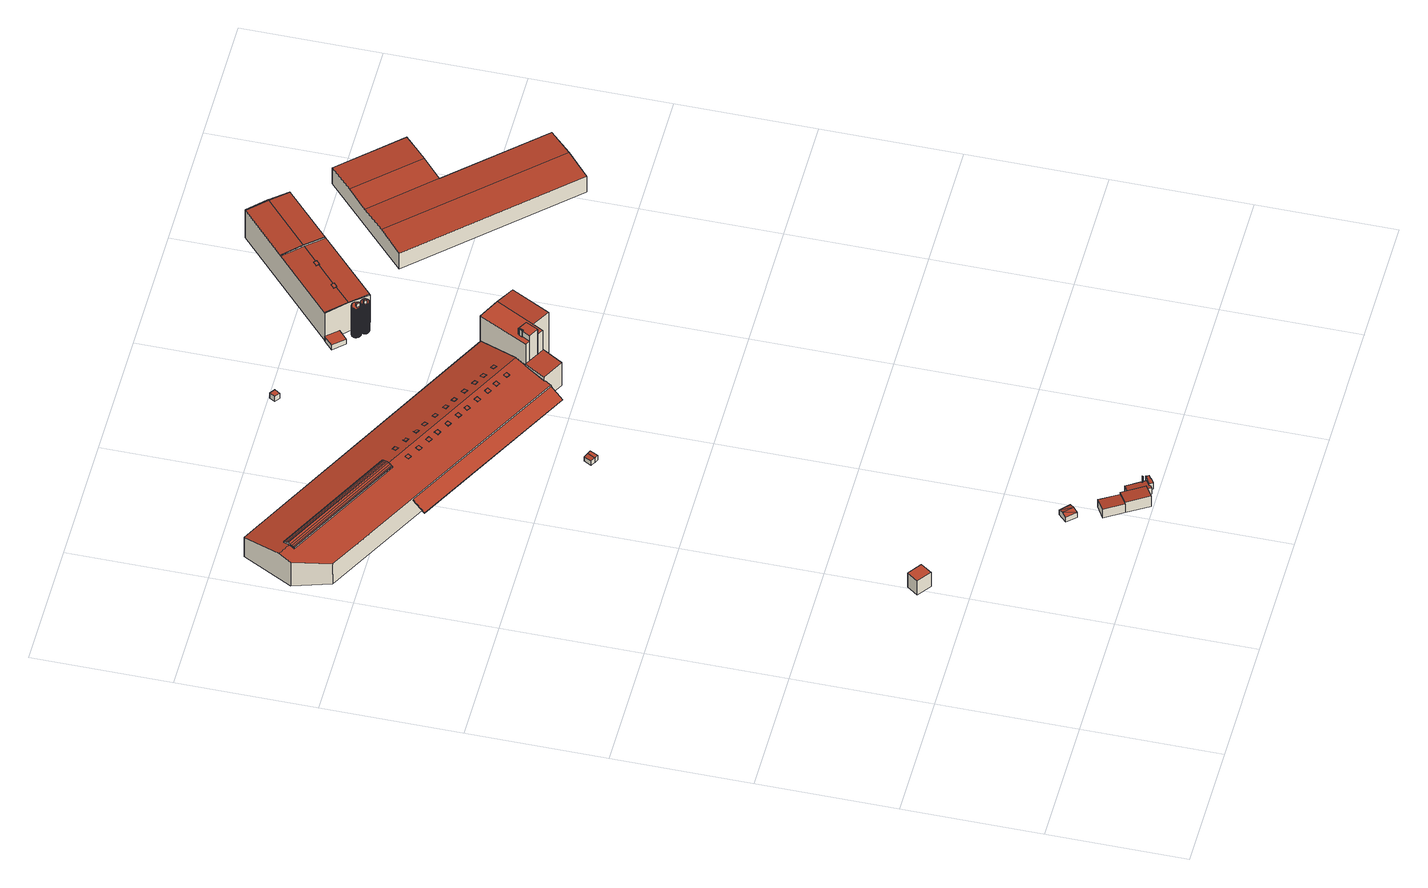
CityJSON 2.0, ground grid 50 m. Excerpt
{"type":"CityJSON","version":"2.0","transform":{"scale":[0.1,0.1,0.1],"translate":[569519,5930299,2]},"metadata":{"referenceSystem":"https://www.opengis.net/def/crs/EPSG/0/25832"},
"CityObjects":{
"building1":{"type":"Building","attributes":{"Grundfläche 2D":"29.465685","Grundhöhe NN":"2.325"},"geometry":[{"type":"Solid","lod":"3","boundaries":[[[[0,1,2,3]],[[4,5,3,2]],[[5,6,0,3]],[[6,7,1,0]],[[7,4,2,1]],[[7,6,5,4]]]],"semantics":{"surfaces":[{"type":"RoofSurface"},{"type":"WallSurface"},{"type":"GroundSurface"}],"values":[[0,1,1,1,1,2]]}}]},
"building2":{"type":"Building","attributes":{"Grundfläche 2D":"18.665224","Grundhöhe NN":"4.918"},"geometry":[{"type":"Solid","lod":"3","boundaries":[[[[8,9,10]],[[8,10,11]],[[12,11,13]],[[8,11,12]],[[10,9,14,15]],[[13,11,10,15,16]],[[12,13,16,17]],[[14,9,8,12,17]],[[16,15,14,17]]]],"semantics":{"surfaces":[{"type":"RoofSurface"},{"type":"WallSurface"},{"type":"GroundSurface"}],"values":[[0,0,0,0,1,1,1,1,2]]}}]},
"building3":{"type":"Building","attributes":{"Grundfläche 2D":"44.441853","Grundhöhe NN":"5.137"},"geometry":[{"type":"Solid","lod":"3","boundaries":[[[[18,19,20,21]],[[22,23,21,20]],[[23,24,18,21]],[[24,25,19,18]],[[25,22,20,19]],[[25,24,23,22]]]],"semantics":{"surfaces":[{"type":"RoofSurface"},{"type":"WallSurface"},{"type":"GroundSurface"}],"values":[[0,1,1,1,1,2]]}}]},
"building4":{"type":"Building","attributes":{"Grundfläche 2D":"51.537643","Grundhöhe NN":"5.131"},"geometry":[{"type":"Solid","lod":"3","boundaries":[[[[26,27,28,29]],[[27,26,22,30]],[[28,27,30,31]],[[29,28,31,23]],[[26,29,23,22]],[[30,22,23,31]]]],"semantics":{"surfaces":[{"type":"RoofSurface"},{"type":"WallSurface"},{"type":"GroundSurface"}],"values":[[0,1,1,1,1,2]]}}]},
"building5":{"type":"Building","attributes":{"Grundfläche 2D":"34.258086","Grundhöhe NN":"4.885"},"children":["building5-1"],"geometry":[{"type":"Solid","lod":"3","boundaries":[[[[32,33,34,35,36,37,38,39]],[[36,35,34,40,41]],[[37,36,41,42]],[[38,37,42,43]],[[39,38,43,44]],[[33,32,39,44,45]],[[34,33,45,40]],[[43,42,41,40,45,44]]]],"semantics":{"surfaces":[{"type":"RoofSurface"},{"type":"WallSurface"},{"type":"GroundSurface"}],"values":[[0,1,1,1,1,1,1,2]]}}]},
"building5-1":{"type":"BuildingInstallation","parents":["building5"],"geometry":[{"type":"MultiSurface","lod":"3","boundaries":[[[46,47,48,49,50,51,52]],[[48,47,53,54]],[[49,48,54,55]],[[50,49,55,56]],[[51,50,56,57]],[[52,51,57,58]],[[46,52,58,59]],[[47,46,59,53]]],"semantics":{"surfaces":[{"type":"RoofSurface"},{"type":"WallSurface"}],"values":[0,1,1,1,1,1,1,1]}}]},
"building6":{"type":"Building","attributes":{"Grundfläche 2D":"5.492739","Grundhöhe NN":"5.475"},"geometry":[{"type":"Solid","lod":"3","boundaries":[[[[60,61,62,63,64,65]],[[66,67,65,64]],[[67,68,60,65]],[[68,69,61,60]],[[69,70,62,61]],[[70,71,63,62]],[[71,66,64,63]],[[71,70,69,68,67,66]]]],"semantics":{"surfaces":[{"type":"RoofSurface"},{"type":"WallSurface"},{"type":"GroundSurface"}],"values":[[0,1,1,1,1,1,1,2]]}}]},
"building7":{"type":"Building","attributes":{"Grundfläche 2D":"3657.142179","Grundhöhe NN":"4.554"},"children":["building7-1","building7-2","building7-3","building7-4","building7-5","building7-6","building7-7","building7-8","building7-9","building7-10","building7-11","building7-12","building7-13","building7-14","building7-15","building7-16","building7-17","building7-18","building7-19","building7-20","building7-21","building7-22"],"geometry":[{"type":"Solid","lod":"3","boundaries":[[[[72,73,74,75]],[[73,76,77,74]],[[76,78,79,77]],[[78,80,81,79]],[[80,82,83,81]],[[82,84,85,86,87,83]],[[85,88,89,86]],[[88,90,91,89]],[[90,92,93,91]],[[93,92,94,95,96]],[[97,98,99,100,101,102,103,104,105,106,107]],[[108,109,110,111,112,113,104,103,114,115,116,117,97,107,118,119,120]],[[92,90,88,85,84,82,80,78,76,73,72,98,97,117,94]],[[115,114,96,95,94,117,116]],[[100,75,74,77,79,81,83,87,86,89,91,93,96,114,103,102,101]],[[100,99,98,72,75]],[[106,105,121,122]],[[118,107,106,122,123]],[[119,118,123,124]],[[125,109,108,120,119,124,126]],[[110,109,125,127]],[[111,110,127,128]],[[112,111,128,129]],[[113,112,129,130]],[[121,105,104,113,130]],[[121,130,129,128,127,125,126,124,123,122]]]],"semantics":{"surfaces":[{"type":"RoofSurface"},{"type":"WallSurface"},{"type":"GroundSurface"}],"values":[[0,0,0,0,0,0,0,0,0,0,0,0,1,1,1,1,1,1,1,1,1,1,1,1,1,2]]}}]},
"building7-1":{"type":"BuildingInstallation","parents":["building7"],"geometry":[{"type":"MultiSurface","lod":"3","boundaries":[[[131,132,133,134]],[[133,132,135,136]],[[134,133,136,137]],[[131,134,137,138]],[[132,131,138,135]]],"semantics":{"surfaces":[{"type":"RoofSurface"},{"type":"WallSurface"}],"values":[0,1,1,1,1]}}]},
"building7-2":{"type":"BuildingInstallation","parents":["building7"],"geometry":[{"type":"MultiSurface","lod":"3","boundaries":[[[139,140,141,142]],[[143,144,141,140]],[[143,140,139,145,146]],[[147,142,141,144,148]],[[147,145,139,142]]],"semantics":{"surfaces":[{"type":"RoofSurface"},{"type":"WallSurface"}],"values":[0,1,1,1,1]}}]},
"building7-3":{"type":"BuildingInstallation","parents":["building7"],"geometry":[{"type":"MultiSurface","lod":"3","boundaries":[[[149,150,151,152]],[[152,151,153,154]],[[149,152,154,155]],[[150,149,155,156]],[[151,150,156,153]]],"semantics":{"surfaces":[{"type":"RoofSurface"},{"type":"WallSurface"}],"values":[0,1,1,1,1]}}]},
"building7-4":{"type":"BuildingInstallation","parents":["building7"],"geometry":[{"type":"MultiSurface","lod":"3","boundaries":[[[157,158,159,160,161,162]],[[158,157,162,163,164]],[[164,165,159,158]],[[165,166,167,161,160,159]],[[167,163,162,161]]],"semantics":{"surfaces":[{"type":"RoofSurface"},{"type":"WallSurface"}],"values":[0,1,1,1,1]}}]},
"building7-5":{"type":"BuildingInstallation","parents":["building7"],"geometry":[{"type":"MultiSurface","lod":"3","boundaries":[[[168,169,170,171]],[[171,170,172,173]],[[168,171,173,174]],[[169,168,174,175]],[[170,169,175,172]]],"semantics":{"surfaces":[{"type":"RoofSurface"},{"type":"WallSurface"}],"values":[0,1,1,1,1]}}]},
"building7-6":{"type":"BuildingInstallation","parents":["building7"],"geometry":[{"type":"MultiSurface","lod":"3","boundaries":[[[176,177,178,179]],[[180,181,176,179]],[[182,177,176,181]],[[180,179,178,183]]],"semantics":{"surfaces":[{"type":"RoofSurface"},{"type":"WallSurface"}],"values":[0,1,1,1]}}]},
"building7-7":{"type":"BuildingInstallation","parents":["building7"],"geometry":[{"type":"MultiSurface","lod":"3","boundaries":[[[184,185,186,187]],[[187,186,188,189]],[[184,187,189,190]],[[185,184,190,191]],[[186,185,191,188]]],"semantics":{"surfaces":[{"type":"RoofSurface"},{"type":"WallSurface"}],"values":[0,1,1,1,1]}}]},
"building7-8":{"type":"BuildingInstallation","parents":["building7"],"geometry":[{"type":"MultiSurface","lod":"3","boundaries":[[[192,193,194,195,196]],[[197,198,199,194,193,192]],[[199,200,195,194]],[[200,201,202,196,195]],[[202,197,192,196]]],"semantics":{"surfaces":[{"type":"RoofSurface"},{"type":"WallSurface"}],"values":[0,1,1,1,1]}}]},
"building7-9":{"type":"BuildingInstallation","parents":["building7"],"geometry":[{"type":"MultiSurface","lod":"3","boundaries":[[[203,204,205,206]],[[206,205,207,208]],[[206,208,203]],[[205,204,207]]],"semantics":{"surfaces":[{"type":"RoofSurface"},{"type":"WallSurface"}],"values":[0,1,1,1]}}]},
"building7-10":{"type":"BuildingInstallation","parents":["building7"],"geometry":[{"type":"MultiSurface","lod":"3","boundaries":[[[209,210,211,212]],[[212,211,213,214]],[[209,212,214,215]],[[210,209,215,216]],[[211,210,216,213]]],"semantics":{"surfaces":[{"type":"RoofSurface"},{"type":"WallSurface"}],"values":[0,1,1,1,1]}}]},
"building7-11":{"type":"BuildingInstallation","parents":["building7"],"geometry":[{"type":"MultiSurface","lod":"3","boundaries":[[[217,218,219,220,221]],[[222,219,218,223,224]],[[222,225,220,219]],[[225,226,227,217,221,220]],[[227,223,218,217]]],"semantics":{"surfaces":[{"type":"RoofSurface"},{"type":"WallSurface"}],"values":[0,1,1,1,1]}}]},
"building7-12":{"type":"BuildingInstallation","parents":["building7"],"geometry":[{"type":"MultiSurface","lod":"3","boundaries":[[[228,229,230,231]],[[231,230,232,233]],[[228,231,233,234]],[[229,228,234,235]],[[230,229,235,232]]],"semantics":{"surfaces":[{"type":"RoofSurface"},{"type":"WallSurface"}],"values":[0,1,1,1,1]}}]},
"building7-13":{"type":"BuildingInstallation","parents":["building7"],"geometry":[{"type":"MultiSurface","lod":"3","boundaries":[[[236,237,238,239,240]],[[241,242,243,238,237,236]],[[243,244,239,238]],[[245,240,239,244,246]],[[245,241,236,240]]],"semantics":{"surfaces":[{"type":"RoofSurface"},{"type":"WallSurface"}],"values":[0,1,1,1,1]}}]},
"building7-14":{"type":"BuildingInstallation","parents":["building7"],"geometry":[{"type":"MultiSurface","lod":"3","boundaries":[[[247,248,249,250,251,252]],[[253,251,250,249,254,255]],[[252,251,253,256]],[[247,252,256,257]],[[248,247,257,258]],[[249,248,258,254]]],"semantics":{"surfaces":[{"type":"RoofSurface"},{"type":"WallSurface"}],"values":[0,1,1,1,1,1]}}]},
"building7-15":{"type":"BuildingInstallation","parents":["building7"],"geometry":[{"type":"MultiSurface","lod":"3","boundaries":[[[259,260,261,262]],[[262,261,263,264]],[[259,262,264,265]],[[260,259,265,266]],[[261,260,266,263]]],"semantics":{"surfaces":[{"type":"RoofSurface"},{"type":"WallSurface"}],"values":[0,1,1,1,1]}}]},
"building7-16":{"type":"BuildingInstallation","parents":["building7"],"geometry":[{"type":"MultiSurface","lod":"3","boundaries":[[[267,268,269,270]],[[270,269,271,272]],[[267,270,272,273]],[[268,267,273,274]],[[269,268,274,271]]],"semantics":{"surfaces":[{"type":"RoofSurface"},{"type":"WallSurface"}],"values":[0,1,1,1,1]}}]},
"building7-17":{"type":"BuildingInstallation","parents":["building7"],"geometry":[{"type":"MultiSurface","lod":"3","boundaries":[[[275,276,277,278]],[[278,277,279,280]],[[275,278,280,281]],[[276,275,281,282]],[[277,276,282,279]]],"semantics":{"surfaces":[{"type":"RoofSurface"},{"type":"WallSurface"}],"values":[0,1,1,1,1]}}]},
"building7-18":{"type":"BuildingInstallation","parents":["building7"],"geometry":[{"type":"MultiSurface","lod":"3","boundaries":[[[283,284,285,286,287,288]],[[283,288,287,289,290,291]],[[291,292,285,284,283]],[[292,293,286,285]],[[293,289,287,286]]],"semantics":{"surfaces":[{"type":"RoofSurface"},{"type":"WallSurface"}],"values":[0,1,1,1,1]}}]},
"building7-19":{"type":"BuildingInstallation","parents":["building7"],"geometry":[{"type":"MultiSurface","lod":"3","boundaries":[[[294,295,296,297]],[[297,296,298,299]],[[294,297,299,300]],[[295,294,300,301]],[[296,295,301,298]]],"semantics":{"surfaces":[{"type":"RoofSurface"},{"type":"WallSurface"}],"values":[0,1,1,1,1]}}]},
"building7-20":{"type":"BuildingInstallation","parents":["building7"],"geometry":[{"type":"MultiSurface","lod":"3","boundaries":[[[302,303,304,305]],[[305,304,306,307]],[[302,305,307,308]],[[303,302,308,309]],[[304,303,309,306]]],"semantics":{"surfaces":[{"type":"RoofSurface"},{"type":"WallSurface"}],"values":[0,1,1,1,1]}}]},
"building7-21":{"type":"BuildingInstallation","parents":["building7"],"geometry":[{"type":"MultiSurface","lod":"3","boundaries":[[[310,311,312,313]],[[313,312,314,315]],[[310,313,315,316]],[[311,310,316,317]],[[312,311,317,314]]],"semantics":{"surfaces":[{"type":"RoofSurface"},{"type":"WallSurface"}],"values":[0,1,1,1,1]}}]},
"building7-22":{"type":"BuildingInstallation","parents":["building7"],"geometry":[{"type":"MultiSurface","lod":"3","boundaries":[[[318,319,320,321]],[[321,320,322,323]],[[318,321,323,324]],[[319,318,324,325]],[[320,319,325,322]]],"semantics":{"surfaces":[{"type":"RoofSurface"},{"type":"WallSurface"}],"values":[0,1,1,1,1]}}]},
"building8":{"type":"Building","attributes":{"Grundfläche 2D":"379.971123","Grundhöhe NN":"10.833"},"geometry":[{"type":"Solid","lod":"3","boundaries":[[[[326,327,328,329]],[[330,331,329,328]],[[331,332,326,329]],[[332,333,327,326]],[[333,330,328,327]],[[333,332,331,330]]]],"semantics":{"surfaces":[{"type":"RoofSurface"},{"type":"WallSurface"},{"type":"GroundSurface"}],"values":[[0,1,1,1,1,2]]}}]},
"building9":{"type":"Building","attributes":{"Grundfläche 2D":"5.755932","Grundhöhe NN":"4.501"},"geometry":[{"type":"Solid","lod":"3","boundaries":[[[[334,335,336,337]],[[338,339,337,336]],[[339,340,334,337]],[[340,341,335,334]],[[341,338,336,335]],[[341,340,339,338]]]],"semantics":{"surfaces":[{"type":"RoofSurface"},{"type":"WallSurface"},{"type":"GroundSurface"}],"values":[[0,1,1,1,1,2]]}}]},
"building10":{"type":"Building","attributes":{"Grundfläche 2D":"4.967331","Grundhöhe NN":"4.459"},"geometry":[{"type":"Solid","lod":"3","boundaries":[[[[336,342,343,344,345,337]],[[346,347,343,342]],[[347,348,344,343]],[[348,349,345,344]],[[349,339,338,346,342,336,337,345]],[[339,349,348,347,346,338]]]],"semantics":{"surfaces":[{"type":"RoofSurface"},{"type":"WallSurface"},{"type":"GroundSurface"}],"values":[[0,1,1,1,1,2]]}}]},
"building11":{"type":"Building","attributes":{"Grundfläche 2D":"5.539717","Grundhöhe NN":"5.584"},"geometry":[{"type":"Solid","lod":"3","boundaries":[[[[350,351,352,353]],[[354,355,353,352]],[[355,356,350,353]],[[356,357,351,350]],[[357,354,352,351]],[[357,356,355,354]]]],"semantics":{"surfaces":[{"type":"RoofSurface"},{"type":"WallSurface"},{"type":"GroundSurface"}],"values":[[0,1,1,1,1,2]]}}]},
"building12":{"type":"Building","attributes":{"Grundfläche 2D":"374.850622","Grundhöhe NN":"5.380"},"children":["building12-1","building12-2"],"geometry":[{"type":"MultiSurface","lod":"3","boundaries":[[[358,359,360,361,362,363,364,365,366]],[[367,368,369,370,371,372,373,374,375,376,377,378,379,380,381,382,383,384]],[[374,385,386,375]],[[387,388,389,390,391,392,393,394,395,396]],[[363,362,367,384]],[[397,398,367,362,361,390]],[[384,383,364,363]],[[383,382,365,364]],[[391,360,359,379,378]],[[391,390,361,360]],[[376,375,386,399,400]],[[376,400,401,392,377]],[[402,403,389,368,367,378,377,392,391,404]],[[368,389,403,405,406,407,408,409,410,374,373,372,371,370,369]],[[385,374,410,411]],[[386,385,411,399]],[[388,412,403,402,404,397,390,389]],[[413,393,392,401]],[[394,393,413,414]],[[415,396,395,394,414,416]],[[388,387,396,415,412]],[[412,415,416,414,413,401,400,399,411,410,409,408,407,406,405,403]]],"semantics":{"surfaces":[{"type":"RoofSurface"},{"type":"WallSurface"},{"type":"GroundSurface"}],"values":[0,0,0,0,1,1,1,1,1,1,1,1,1,1,1,1,1,1,1,1,1,2]}}]},
"building12-1":{"type":"BuildingInstallation","parents":["building12"],"geometry":[{"type":"MultiSurface","lod":"3","boundaries":[[[417,418,419,420]],[[417,421,379,359,358,418]],[[358,366,419,418]],[[420,419,366,365,382,422]],[[422,421,417,420]]],"semantics":{"surfaces":[{"type":"RoofSurface"},{"type":"WallSurface"}],"values":[0,1,1,1,1]}}]},
"building12-2":{"type":"BuildingInstallation","parents":["building12"],"geometry":[{"type":"MultiSurface","lod":"3","boundaries":[[[423,424,425,426]],[[427,428,425,424]],[[427,429,430,428]],[[429,431,432,430]],[[431,433,434,432]],[[435,434,433,436]],[[436,437,438,435]],[[437,439,440,438]],[[439,441,442,440]],[[441,443,444,442]],[[443,445,446,444]],[[447,448,446,445]],[[448,447,449,450]],[[451,452,453,454,455,426,425,428,430,432,434,435,438,440,442,444,446,448,450,456,457]],[[423,426,455,458]],[[459,460,461,462,463,449,447,445,443,441,439,437,436,433,431,429,427,424,423,458,464]],[[453,452,451,457,456,450,449,463,462,461,460,459,464,458,455,454]]],"semantics":{"surfaces":[{"type":"RoofSurface"},{"type":"WallSurface"},{"type":"OuterCeilingSurface"}],"values":[0,0,0,0,0,0,0,0,0,0,0,0,1,1,1,1,2]}}]},
"building13":{"type":"Building","attributes":{"Grundfläche 2D":"7.906618","Grundhöhe NN":"5.643"},"children":["building13-1"],"geometry":[{"type":"Solid","lod":"3","boundaries":[[[[465,466,467,468,469,470,471,472,473,474,475,476,477,478,479,480,481,482,483,484,485,486,487,488,489,490,491,492,493,494,495,496,497,498,499,500,501,502,503,504,505,506,507,508,509,510,511,512,513,514,515,516,517,518,519,520,521,522,523,524,525,526,527,528,529,530,531,532,533,534,535,536,537,538,539,540,541,542,543,544,545,546,547,548,549,550,551,552,553,554,555,556,557,558,559,560,561]],[[562,563,477,476]],[[563,564,478,477]],[[564,565,479,478]],[[565,566,480,479]],[[567,562,476,475]],[[568,569,468,467]],[[569,570,469,468]],[[570,571,470,469]],[[571,572,471,470]],[[572,573,472,471]],[[573,574,473,472]],[[574,575,474,473]],[[575,567,475,474]],[[566,576,481,480]],[[576,577,482,481]],[[577,578,483,482]],[[578,579,484,483]],[[579,580,485,484]],[[580,581,486,485]],[[581,582,487,486]],[[582,583,488,487]],[[583,584,489,488]],[[584,585,490,489]],[[585,586,491,490]],[[586,587,492,491]],[[587,588,493,492]],[[588,589,494,493]],[[589,590,495,494]],[[590,591,496,495]],[[591,592,497,496]],[[592,593,498,497]],[[593,594,499,498]],[[594,595,500,499]],[[595,596,501,500]],[[596,597,502,501]],[[597,598,503,502]],[[598,599,504,503]],[[599,600,505,504]],[[600,601,506,505]],[[601,602,507,506]],[[602,603,508,507]],[[603,604,509,508]],[[604,605,510,509]],[[605,606,511,510]],[[606,607,512,511]],[[607,608,513,512]],[[608,609,514,513]],[[609,610,515,514]],[[610,611,516,515]],[[611,612,517,516]],[[612,613,518,517]],[[613,614,519,518]],[[614,615,520,519]],[[615,616,521,520]],[[616,617,522,521]],[[617,618,523,522]],[[618,619,524,523]],[[619,620,525,524]],[[620,621,526,525]],[[621,622,527,526]],[[622,623,528,527]],[[623,624,529,528]],[[624,625,530,529]],[[625,626,531,530]],[[626,627,532,531]],[[627,628,533,532]],[[628,629,534,533]],[[629,630,535,534]],[[630,631,536,535]],[[631,632,537,536]],[[632,633,538,537]],[[633,634,539,538]],[[634,635,540,539]],[[635,636,541,540]],[[636,637,542,541]],[[637,638,543,542]],[[638,639,544,543]],[[639,640,545,544]],[[640,641,546,545]],[[641,642,547,546]],[[642,643,548,547]],[[643,644,549,548]],[[644,645,550,549]],[[645,646,551,550]],[[646,647,552,551]],[[647,648,553,552]],[[648,649,554,553]],[[649,650,555,554]],[[650,651,556,555]],[[651,652,557,556]],[[652,653,558,557]],[[653,654,559,558]],[[654,655,560,559]],[[655,656,561,560]],[[656,657,465,561]],[[657,658,466,465]],[[658,568,467,466]],[[651,650,649,648,647,646,645,644,643,642,641,640,639,638,637,636,635,634,633,632,631,630,629,628,627,626,625,624,623,622,621,620,619,618,617,616,615,614,613,612,611,610,609,608,607,606,605,604,603,602,601,600,599,598,597,596,595,594,593,592,591,590,589,588,587,586,585,584,583,582,581,580,579,578,577,576,566,565,564,563,562,567,575,574,573,572,571,570,569,568,658,657,656,655,654,653,652]]]],"semantics":{"surfaces":[{"type":"RoofSurface"},{"type":"WallSurface"},{"type":"GroundSurface"}],"values":[[0,1,1,1,1,1,1,1,1,1,1,1,1,1,1,1,1,1,1,1,1,1,1,1,1,1,1,1,1,1,1,1,1,1,1,1,1,1,1,1,1,1,1,1,1,1,1,1,1,1,1,1,1,1,1,1,1,1,1,1,1,1,1,1,1,1,1,1,1,1,1,1,1,1,1,1,1,1,1,1,1,1,1,1,1,1,1,1,1,1,1,1,1,1,1,1,1,1,2]]}}]},
"building13-1":{"type":"BuildingInstallation","parents":["building13"],"geometry":[{"type":"MultiSurface","lod":"3","boundaries":[[[659,660,661,662,663]],[[664,665,660,659]],[[665,666,661,660]],[[667,663,662,661,666,668]],[[659,663,667,664]]],"semantics":{"surfaces":[{"type":"RoofSurface"},{"type":"WallSurface"}],"values":[0,1,1,1,1]}}]},
"building14":{"type":"Building","attributes":{"Grundfläche 2D":"6.560758","Grundhöhe NN":"5.643"},"children":["building14-1"],"geometry":[{"type":"Solid","lod":"3","boundaries":[[[[669,670,671,672,673,674,675,676,677,678,679,680,681,682,683,684,685,686,687,688,689,690,691,692,693,694,695,696,697,698,699,700,701,702,703,704,705,706,707,708,709,710,711,712,713,714,715,716,717,718,719,720,721,722,723,724,725,726,727,728,729,730,731,732,733,734,735,736,737,738,739,740,741,742,743,744,745,746,747,748,749,750,751,752,753,754,755]],[[756,757,670,669]],[[757,758,671,670]],[[758,759,672,671]],[[760,756,669,755]],[[761,762,749,748]],[[762,763,750,749]],[[763,764,751,750]],[[764,765,752,751]],[[765,766,753,752]],[[766,767,754,753]],[[767,760,755,754]],[[759,768,673,672]],[[768,769,674,673]],[[769,770,675,674]],[[770,771,676,675]],[[771,772,677,676]],[[772,773,678,677]],[[773,774,679,678]],[[774,775,680,679]],[[775,776,681,680]],[[776,777,682,681]],[[777,778,683,682]],[[778,779,684,683]],[[779,780,685,684]],[[780,781,686,685]],[[781,782,687,686]],[[782,783,688,687]],[[783,784,689,688]],[[784,785,690,689]],[[785,786,691,690]],[[786,787,692,691]],[[787,788,693,692]],[[788,789,694,693]],[[789,790,695,694]],[[790,791,696,695]],[[791,792,697,696]],[[792,793,698,697]],[[793,794,699,698]],[[794,795,700,699]],[[795,796,701,700]],[[796,797,702,701]],[[797,798,703,702]],[[798,799,704,703]],[[799,800,705,704]],[[800,801,706,705]],[[801,802,707,706]],[[802,803,708,707]],[[803,804,709,708]],[[804,805,710,709]],[[805,806,711,710]],[[806,807,712,711]],[[807,808,713,712]],[[808,809,714,713]],[[809,810,715,714]],[[810,811,716,715]],[[811,812,717,716]],[[812,813,718,717]],[[813,814,719,718]],[[814,815,720,719]],[[815,816,721,720]],[[816,817,722,721]],[[817,818,723,722]],[[818,819,724,723]],[[819,820,725,724]],[[820,821,726,725]],[[821,822,727,726]],[[822,823,728,727]],[[823,824,729,728]],[[824,825,730,729]],[[825,826,731,730]],[[826,827,732,731]],[[827,828,733,732]],[[828,829,734,733]],[[829,830,735,734]],[[830,831,736,735]],[[831,832,737,736]],[[832,833,738,737]],[[833,834,739,738]],[[834,835,740,739]],[[835,836,741,740]],[[836,837,742,741]],[[837,838,743,742]],[[838,839,744,743]],[[839,840,745,744]],[[840,841,746,745]],[[841,842,747,746]],[[842,761,748,747]],[[761,842,841,840,839,838,837,836,835,834,833,832,831,830,829,828,827,826,825,824,823,822,821,820,819,818,817,816,815,814,813,812,811,810,809,808,807,806,805,804,803,802,801,800,799,798,797,796,795,794,793,792,791,790,789,788,787,786,785,784,783,782,781,780,779,778,777,776,775,774,773,772,771,770,769,768,759,758,757,756,760,767,766,765,764,763,762]]]],"semantics":{"surfaces":[{"type":"RoofSurface"},{"type":"WallSurface"},{"type":"GroundSurface"}],"values":[[0,1,1,1,1,1,1,1,1,1,1,1,1,1,1,1,1,1,1,1,1,1,1,1,1,1,1,1,1,1,1,1,1,1,1,1,1,1,1,1,1,1,1,1,1,1,1,1,1,1,1,1,1,1,1,1,1,1,1,1,1,1,1,1,1,1,1,1,1,1,1,1,1,1,1,1,1,1,1,1,1,1,1,1,1,1,1,1,2]]}}]},
"building14-1":{"type":"BuildingInstallation","parents":["building14"],"geometry":[{"type":"MultiSurface","lod":"3","boundaries":[[[843,844,845,846,847]],[[848,849,845,844]],[[849,850,851,847,846,845]],[[851,852,843,847]],[[844,843,852,848]]],"semantics":{"surfaces":[{"type":"RoofSurface"},{"type":"WallSurface"}],"values":[0,1,1,1,1]}}]},
"building15":{"type":"Building","attributes":{"Grundfläche 2D":"973.711473","Grundhöhe NN":"5.643"},"children":["building15-1","building15-2","building15-3","building15-4","building15-5"],"geometry":[{"type":"Solid","lod":"3","boundaries":[[[[853,854,855,856,857,858,859,860,861,862,863,864,865,866]],[[867,868,869,870,871,860,859,858,857,856,855,854,853,866,865]],[[872,873,874,875,876]],[[873,877,878,874]],[[875,874,878,879]],[[876,875,879,880]],[[872,876,880,881]],[[882,883,868,867,865,864,863,873,872,881]],[[869,868,883,884]],[[885,886,887,888,862,861,860,871,870,869,884,889]],[[863,862,888,877,873]],[[881,880,879,878,877,888,887,886,885,889,884,883,882]]]],"semantics":{"surfaces":[{"type":"RoofSurface"},{"type":"WallSurface"},{"type":"GroundSurface"}],"values":[[0,0,0,1,1,1,1,1,1,1,1,2]]}}]},
"building15-1":{"type":"BuildingInstallation","parents":["building15"],"geometry":[{"type":"MultiSurface","lod":"3","boundaries":[[[890,891,892,893]],[[892,894,895,893]],[[896,897,891,890]],[[891,897,857,898,894,892]],[[895,894,898,899]],[[899,858,896,890,893,895]]],"semantics":{"surfaces":[{"type":"RoofSurface"},{"type":"WallSurface"}],"values":[0,0,1,1,1,1]}}]},
"building15-2":{"type":"BuildingInstallation","parents":["building15"],"geometry":[{"type":"MultiSurface","lod":"3","boundaries":[[[900,901,902,903,904]],[[903,905,906,904]],[[861,907,902,901]],[[908,905,903,902,907,859]],[[908,870,906,905]],[[870,871,860,861,901,900,904,906]]],"semantics":{"surfaces":[{"type":"RoofSurface"},{"type":"WallSurface"}],"values":[0,0,1,1,1,1]}}]},
"building15-3":{"type":"BuildingInstallation","parents":["building15"],"geometry":[{"type":"MultiSurface","lod":"3","boundaries":[[[909,910,911,912]],[[913,914,911,910,915,916,917]],[[865,867,915,910,909,864]],[[867,918,919,917,916,915]],[[917,919,920,866,911,914,913]],[[912,911,866,921]],[[909,912,921,864]]],"semantics":{"surfaces":[{"type":"RoofSurface"},{"type":"WallSurface"}],"values":[0,0,1,1,1,1,1]}}]},
"building15-4":{"type":"BuildingInstallation","parents":["building15"],"geometry":[{"type":"MultiSurface","lod":"3","boundaries":[[[922,923,924,925,926]],[[923,927,854,928,924]],[[925,924,928,929]],[[929,853,930,922,926,925]],[[923,922,930,927]]],"semantics":{"surfaces":[{"type":"RoofSurface"},{"type":"WallSurface"}],"values":[0,1,1,1,1]}}]},
"building15-5":{"type":"BuildingInstallation","parents":["building15"],"geometry":[{"type":"MultiSurface","lod":"3","boundaries":[[[931,932,933,934,935,936]],[[937,856,938,934,933,932]],[[935,934,938,939]],[[939,855,940,931,936,935]],[[931,940,937,932]]],"semantics":{"surfaces":[{"type":"RoofSurface"},{"type":"WallSurface"}],"values":[0,1,1,1,1]}}]},
"building16":{"type":"Building","attributes":{"Grundfläche 2D":"2332.972161","Grundhöhe NN":"5.082"},"geometry":[{"type":"Solid","lod":"3","boundaries":[[[[941,942,943,944]],[[945,946,947,948]],[[948,947,949,950,951]],[[950,952,953,951]],[[952,954,955,953]],[[942,941,956,957]],[[943,942,957,958]],[[944,943,958,959]],[[946,945,960,961]],[[944,959,962,949,947,946,961,956,941]],[[950,949,962,963]],[[954,952,950,963,964]],[[955,954,964,965]],[[945,948,951,953,955,965,960]],[[957,956,961,960,965,964,963,962,959,958]]]],"semantics":{"surfaces":[{"type":"RoofSurface"},{"type":"WallSurface"},{"type":"GroundSurface"}],"values":[[0,0,0,0,0,1,1,1,1,1,1,1,1,1,2]]}}]}
},
"vertices":[
[528,639,72],[557,679,72],[508,714,72],[479,674,72],[508,714,3],[479,674,3],[528,639,3],[557,679,3],
[913,278,59],[900,264,52],[931,233,53],[945,247,59],[929,294,51],[961,263,52],[900,264,29],[931,233,29],[961,263,29],[929,294,29],
[994,177,64],[946,148,73],[988,80,73],[1036,110,64],[988,80,31],[1036,110,31],[994,177,31],[946,148,31],
[988,80,81],[1037,3,81],[1085,32,73],[1036,110,73],[1037,3,31],[1085,32,31],
[1122,55,51],[1089,107,51],[1052,84,58],[1085,32,58],[1095,15,58],[1108,23,56],[1105,27,56],[1130,42,51],[1052,84,29],[1095,15,29],[1108,23,29],[1105,27,29],[1130,42,29],[1089,107,29],
[1119,53,81],[1118,53,81],[1117,52,81],[1118,52,81],[1118,51,81],[1119,51,81],[1119,52,81],[1118,53,52],[1117,52,52],[1118,52,52],[1118,51,52],[1119,51,52],[1119,52,52],[1119,53,52],
[1133,26,62],[1132,28,62],[1145,36,61],[1138,47,63],[1105,27,64],[1113,14,63],[1105,27,35],[1113,14,35],[1133,26,35],[1132,28,35],[1145,36,35],[1138,47,35],
[90,2763,148],[89,2761,150],[533,2529,150],[534,2531,148],[87,2758,152],[531,2526,152],[85,2754,154],[529,2522,154],[82,2749,155],[526,2517,155],[80,2743,157],[524,2511,157],[78,2741,156],[77,2738,155],[521,2506,155],[522,2509,156],[73,2731,154],[517,2499,154],[71,2726,152],[514,2494,152],[69,2723,150],[513,2491,150],[68,2721,148],[469,2511,148],[512,2489,148],[78,2741,149],[90,2763,144],[455,2572,144],[534,2531,145],[533,2529,145],[531,2526,146],[522,2509,149],[1099,2207,149],[1171,2344,122],[104,2902,120],[32,2765,149],[1027,2069,121],[1028,2068,121],[1040,2092,126],[1037,2094,126],[1077,2169,141],[1078,2168,141],[512,2489,145],[469,2511,145],[92,2708,145],[68,2721,145],[9,2720,140],[51,2585,121],[167,2523,121],[1171,2344,26],[104,2902,26],[9,2720,26],[51,2585,26],[1028,2068,26],[1027,2069,26],[1040,2092,26],[1037,2094,26],[1077,2169,26],[1078,2168,26],
[1054,2272,144],[1040,2278,144],[1034,2266,147],[1047,2259,147],[1040,2278,143],[1034,2266,145],[1047,2259,145],[1054,2272,143],
[882,2297,147],[875,2284,144],[888,2277,144],[895,2290,147],[875,2284,143],[888,2277,143],[882,2297,145],[879,2290,144],[895,2290,145],[891,2282,144],
[875,2365,144],[862,2372,144],[856,2359,147],[869,2352,147],[856,2359,145],[869,2352,145],[875,2365,143],[862,2372,143],
[796,2341,146],[789,2328,144],[802,2322,144],[808,2333,146],[809,2335,147],[796,2342,147],[796,2342,145],[789,2328,143],[802,2322,143],[808,2333,145],[809,2335,145],
[742,2435,144],[729,2442,144],[723,2429,147],[736,2422,147],[723,2429,145],[736,2422,145],[742,2435,143],[729,2442,143],
[650,2467,147],[657,2480,143],[644,2487,143],[637,2473,147],[637,2473,145],[650,2467,145],[654,2475,143],[639,2479,144],
[1007,2296,144],[994,2303,144],[987,2290,147],[1000,2283,147],[987,2290,145],[1000,2283,145],[1007,2296,143],[994,2303,143],
[617,2435,147],[616,2433,146],[610,2422,144],[623,2415,144],[630,2428,147],[617,2435,145],[616,2433,145],[610,2422,143],[623,2415,143],[628,2424,144],[630,2428,145],
[704,2455,143],[691,2462,143],[684,2449,147],[697,2442,147],[684,2449,145],[697,2442,145],
[576,2440,144],[583,2453,147],[570,2460,147],[563,2447,144],[570,2460,145],[563,2447,143],[576,2440,143],[583,2453,145],
[848,2314,147],[835,2321,147],[828,2308,144],[841,2301,144],[846,2310,146],[828,2308,143],[835,2321,145],[833,2318,145],[841,2301,143],[846,2310,144],[848,2314,145],
[968,2316,144],[955,2323,144],[949,2310,147],[962,2304,147],[949,2310,145],[962,2304,145],[968,2316,143],[955,2323,143],
[928,2272,147],[923,2263,144],[922,2259,144],[935,2252,144],[942,2266,147],[928,2272,145],[923,2263,143],[922,2259,143],[935,2252,143],[942,2266,145],[936,2255,143],
[973,2232,144],[980,2245,147],[967,2252,147],[961,2240,144],[960,2239,144],[970,2234,144],[960,2239,143],[967,2252,145],[961,2240,143],[970,2234,143],[973,2232,143],[980,2245,145],
[922,2341,144],[909,2348,144],[902,2335,147],[915,2328,147],[902,2335,145],[915,2328,145],[922,2341,143],[909,2348,143],
[836,2385,144],[823,2392,144],[817,2379,147],[830,2373,147],[817,2379,145],[830,2373,145],[836,2385,143],[823,2392,143],
[610,2505,143],[597,2511,143],[590,2498,147],[603,2491,147],[590,2498,145],[603,2491,145],[610,2505,142],[597,2511,142],
[657,2398,144],[666,2393,144],[670,2391,144],[677,2404,147],[663,2411,147],[658,2400,144],[663,2411,145],[658,2400,143],[657,2398,143],[670,2391,143],[677,2404,145],
[1020,2208,144],[1027,2221,147],[1014,2228,147],[1007,2215,144],[1014,2228,145],[1007,2215,143],[1020,2208,143],[1027,2221,145],
[756,2346,144],[762,2359,147],[749,2366,147],[742,2353,144],[749,2366,145],[742,2353,143],[756,2346,143],[762,2359,145],
[789,2410,144],[776,2417,144],[770,2404,147],[783,2397,147],[770,2404,145],[783,2397,145],[789,2410,143],[776,2417,143],
[709,2371,144],[716,2384,147],[702,2391,147],[696,2377,144],[702,2391,145],[696,2377,143],[709,2371,143],[716,2384,145],
[408,2396,118],[382,2348,90],[1001,2021,90],[1027,2069,118],[1001,2021,88],[1027,2069,115],[408,2396,115],[382,2348,88],
[802,1899,46],[788,1871,46],[805,1863,47],[818,1891,47],[805,1863,25],[818,1891,25],[802,1899,25],[788,1871,25],
[804,1862,47],[818,1856,47],[832,1886,47],[819,1892,47],[804,1862,25],[818,1856,25],[832,1886,25],[819,1892,25],
[849,2976,60],[830,2989,60],[817,2969,60],[836,2956,60],[817,2969,36],[836,2956,36],[849,2976,36],[830,2989,36],
[1113,2185,269],[1111,2186,269],[1096,2158,269],[1131,2139,269],[1132,2139,269],[1155,2184,269],[1120,2203,269],[1117,2198,269],[1119,2196,269],[1132,2139,244],[1154,2127,245],[1156,2132,245],[1157,2132,245],[1160,2139,245],[1169,2156,245],[1171,2160,245],[1173,2164,245],[1248,2306,245],[1172,2346,243],[1078,2168,243],[1096,2158,243],[1111,2186,243],[1113,2185,243],[1119,2196,243],[1117,2198,243],[1120,2203,243],[1155,2184,244],[1242,2127,241],[1317,2270,241],[1117,2053,144],[1156,2126,150],[1154,2127,150],[1131,2139,150],[1096,2158,150],[1078,2168,150],[1077,2169,150],[1037,2094,144],[1040,2092,144],[1116,2052,144],[1131,2139,36],[1132,2139,36],[1317,2270,34],[1172,2346,34],[1078,2168,34],[1096,2158,34],[1154,2127,34],[1096,2158,36],[1156,2132,34],[1157,2132,34],[1160,2139,34],[1169,2156,34],[1171,2160,34],[1173,2164,34],[1242,2127,34],[1156,2126,34],[1077,2169,34],[1037,2094,34],[1116,2052,34],[1040,2092,34],
[1109,2187,273],[1113,2185,273],[1119,2196,273],[1115,2199,273],[1109,2187,243],[1115,2199,243],
[1184,2117,72],[1185,2118,74],[1157,2132,74],[1156,2132,72],[1185,2119,77],[1157,2134,77],[1187,2122,81],[1159,2136,81],[1188,2125,83],[1160,2139,83],[1190,2128,84],[1162,2143,84],[1164,2146,85],[1192,2131,85],[1194,2135,84],[1166,2149,84],[1195,2138,83],[1167,2152,83],[1197,2141,81],[1169,2156,81],[1198,2143,77],[1170,2158,77],[1199,2145,74],[1171,2160,74],[1200,2146,72],[1172,2161,72],[1200,2146,70],[1172,2161,70],[1166,2149,70],[1164,2146,70],[1160,2139,70],[1157,2132,70],[1156,2132,70],[1171,2160,70],[1169,2156,70],[1184,2117,70],[1185,2119,70],[1188,2125,70],[1195,2138,70],[1198,2143,70],[1199,2145,70],[1185,2118,70],
[1176,2762,176],[1177,2762,176],[1178,2762,176],[1179,2761,176],[1180,2761,176],[1181,2761,176],[1182,2761,176],[1183,2760,176],[1184,2760,176],[1185,2760,176],[1186,2760,176],[1187,2761,176],[1188,2761,176],[1189,2761,176],[1190,2761,176],[1191,2762,176],[1192,2762,176],[1192,2763,176],[1193,2763,176],[1194,2764,176],[1195,2765,176],[1196,2765,176],[1196,2766,176],[1197,2767,176],[1197,2768,176],[1198,2768,176],[1198,2769,176],[1199,2770,176],[1199,2771,176],[1199,2772,176],[1200,2773,176],[1200,2774,176],[1200,2775,176],[1200,2776,176],[1200,2777,176],[1200,2778,176],[1200,2779,176],[1200,2780,176],[1199,2781,176],[1199,2782,176],[1199,2783,176],[1198,2784,176],[1198,2785,176],[1197,2785,176],[1197,2786,176],[1196,2787,176],[1195,2788,176],[1194,2788,176],[1194,2789,176],[1193,2790,176],[1192,2790,176],[1191,2790,176],[1190,2791,176],[1189,2791,176],[1188,2792,176],[1187,2792,176],[1186,2792,176],[1185,2792,176],[1184,2792,176],[1183,2792,176],[1182,2792,176],[1181,2792,176],[1180,2792,176],[1179,2791,176],[1178,2791,176],[1177,2790,176],[1176,2790,176],[1175,2789,176],[1174,2789,176],[1173,2788,176],[1173,2787,176],[1172,2787,176],[1171,2786,176],[1171,2785,176],[1170,2784,176],[1170,2783,176],[1169,2782,176],[1169,2781,176],[1169,2780,176],[1169,2779,176],[1168,2778,176],[1168,2777,176],[1168,2776,176],[1168,2775,176],[1168,2774,176],[1169,2773,176],[1169,2772,176],[1169,2771,176],[1170,2770,176],[1170,2769,176],[1171,2768,176],[1171,2767,176],[1172,2766,176],[1173,2765,176],[1174,2764,176],[1175,2764,176],[1175,2763,176],[1187,2761,36],[1188,2761,36],[1189,2761,36],[1190,2761,36],[1191,2762,36],[1186,2760,36],[1178,2762,36],[1179,2761,36],[1180,2761,36],[1181,2761,36],[1182,2761,36],[1183,2760,36],[1184,2760,36],[1185,2760,36],[1192,2762,36],[1192,2763,36],[1193,2763,36],[1194,2764,36],[1195,2765,36],[1196,2765,36],[1196,2766,36],[1197,2767,36],[1197,2768,36],[1198,2768,36],[1198,2769,36],[1199,2770,36],[1199,2771,36],[1199,2772,36],[1200,2773,36],[1200,2774,36],[1200,2775,36],[1200,2776,36],[1200,2777,36],[1200,2778,36],[1200,2779,36],[1200,2780,36],[1199,2781,36],[1199,2782,36],[1199,2783,36],[1198,2784,36],[1198,2785,36],[1197,2785,36],[1197,2786,36],[1196,2787,36],[1195,2788,36],[1194,2788,36],[1194,2789,36],[1193,2790,36],[1192,2790,36],[1191,2790,36],[1190,2791,36],[1189,2791,36],[1188,2792,36],[1187,2792,36],[1186,2792,36],[1185,2792,36],[1184,2792,36],[1183,2792,36],[1182,2792,36],[1181,2792,36],[1180,2792,36],[1179,2791,36],[1178,2791,36],[1177,2790,36],[1176,2790,36],[1175,2789,36],[1174,2789,36],[1173,2788,36],[1173,2787,36],[1172,2787,36],[1171,2786,36],[1171,2785,36],[1170,2784,36],[1170,2783,36],[1169,2782,36],[1169,2781,36],[1169,2780,36],[1169,2779,36],[1168,2778,36],[1168,2777,36],[1168,2776,36],[1168,2775,36],[1168,2774,36],[1169,2773,36],[1169,2772,36],[1169,2771,36],[1170,2770,36],[1170,2769,36],[1171,2768,36],[1171,2767,36],[1172,2766,36],[1173,2765,36],[1174,2764,36],[1175,2764,36],[1175,2763,36],[1176,2762,36],[1177,2762,36],
[1181,2777,191],[1176,2772,191],[1184,2764,191],[1184,2765,191],[1188,2768,191],[1181,2777,176],[1176,2772,176],[1184,2764,176],[1188,2768,176],[1184,2765,176],
[1210,2737,176],[1211,2738,176],[1212,2738,176],[1213,2738,176],[1214,2739,176],[1215,2739,176],[1216,2740,176],[1217,2741,176],[1218,2742,176],[1219,2743,176],[1219,2744,176],[1220,2744,176],[1220,2745,176],[1221,2746,176],[1221,2747,176],[1221,2748,176],[1221,2749,176],[1222,2750,176],[1222,2751,176],[1222,2752,176],[1222,2753,176],[1221,2754,176],[1221,2755,176],[1221,2756,176],[1221,2757,176],[1220,2758,176],[1220,2759,176],[1219,2760,176],[1218,2761,176],[1217,2762,176],[1217,2763,176],[1216,2763,176],[1215,2764,176],[1214,2764,176],[1214,2765,176],[1213,2765,176],[1212,2765,176],[1211,2766,176],[1210,2766,176],[1209,2766,176],[1208,2766,176],[1207,2766,176],[1206,2766,176],[1205,2766,176],[1204,2766,176],[1203,2765,176],[1202,2765,176],[1201,2765,176],[1200,2764,176],[1199,2763,176],[1198,2763,176],[1197,2762,176],[1196,2761,176],[1196,2760,176],[1195,2760,176],[1195,2759,176],[1194,2758,176],[1194,2757,176],[1194,2756,176],[1193,2755,176],[1193,2754,176],[1193,2753,176],[1193,2752,176],[1193,2751,176],[1193,2750,176],[1193,2749,176],[1193,2748,176],[1193,2747,176],[1194,2746,176],[1194,2745,176],[1195,2744,176],[1195,2743,176],[1196,2743,176],[1197,2742,176],[1197,2741,176],[1198,2741,176],[1199,2740,176],[1200,2739,176],[1201,2739,176],[1202,2738,176],[1203,2738,176],[1204,2737,176],[1205,2737,176],[1206,2737,176],[1207,2737,176],[1208,2737,176],[1209,2737,176],[1210,2737,36],[1211,2738,36],[1212,2738,36],[1213,2738,36],[1209,2737,36],[1202,2738,36],[1203,2738,36],[1204,2737,36],[1205,2737,36],[1206,2737,36],[1207,2737,36],[1208,2737,36],[1214,2739,36],[1215,2739,36],[1216,2740,36],[1217,2741,36],[1218,2742,36],[1219,2743,36],[1219,2744,36],[1220,2744,36],[1220,2745,36],[1221,2746,36],[1221,2747,36],[1221,2748,36],[1221,2749,36],[1222,2750,36],[1222,2751,36],[1222,2752,36],[1222,2753,36],[1221,2754,36],[1221,2755,36],[1221,2756,36],[1221,2757,36],[1220,2758,36],[1220,2759,36],[1219,2760,36],[1218,2761,36],[1217,2762,36],[1217,2763,36],[1216,2763,36],[1215,2764,36],[1214,2764,36],[1214,2765,36],[1213,2765,36],[1212,2765,36],[1211,2766,36],[1210,2766,36],[1209,2766,36],[1208,2766,36],[1207,2766,36],[1206,2766,36],[1205,2766,36],[1204,2766,36],[1203,2765,36],[1202,2765,36],[1201,2765,36],[1200,2764,36],[1199,2763,36],[1198,2763,36],[1197,2762,36],[1196,2761,36],[1196,2760,36],[1195,2760,36],[1195,2759,36],[1194,2758,36],[1194,2757,36],[1194,2756,36],[1193,2755,36],[1193,2754,36],[1193,2753,36],[1193,2752,36],[1193,2751,36],[1193,2750,36],[1193,2749,36],[1193,2748,36],[1193,2747,36],[1194,2746,36],[1194,2745,36],[1195,2744,36],[1195,2743,36],[1196,2743,36],[1197,2742,36],[1197,2741,36],[1198,2741,36],[1199,2740,36],[1200,2739,36],[1201,2739,36],
[1207,2748,191],[1200,2756,191],[1195,2752,191],[1197,2750,191],[1202,2744,191],[1200,2756,176],[1195,2752,176],[1197,2750,176],[1202,2744,176],[1207,2748,176],
[1253,2862,173],[1267,2875,173],[1340,2943,173],[1354,2956,173],[1413,3011,173],[1415,3012,173],[1591,3176,173],[1593,3178,173],[1534,3241,169],[1533,3243,169],[1131,2870,169],[1133,2868,169],[1191,2805,173],[1193,2807,173],[1247,2745,169],[1248,2743,169],[1650,3117,169],[1649,3118,169],[1594,3177,173],[1167,2830,59],[1131,2870,59],[1129,2871,59],[1095,2839,59],[1133,2798,59],[1131,2870,36],[1129,2871,36],[1095,2839,36],[1133,2798,36],[1167,2830,36],[1191,2805,36],[1248,2743,36],[1650,3117,36],[1594,3177,36],[1593,3178,36],[1534,3241,36],[1533,3243,36],[1649,3118,36],
[1357,3074,174],[1356,3073,174],[1412,3013,178],[1413,3014,178],[1468,2953,174],[1469,2954,174],[1357,3074,170],[1356,3073,170],[1468,2953,170],[1469,2954,170],
[1593,3178,176],[1534,3241,171],[1532,3240,171],[1592,3175,176],[1594,3177,176],[1647,3116,171],[1649,3118,171],[1532,3240,169],[1647,3116,169],
[1133,2868,172],[1191,2805,175],[1193,2807,175],[1135,2870,172],[1248,2747,172],[1247,2749,172],[1247,2745,172],[1248,2746,172],[1249,2747,172],[1248,2746,169],[1249,2747,169],[1248,2747,169],[1135,2870,169],
[1255,2860,175],[1269,2873,175],[1261,2881,175],[1247,2869,175],[1253,2862,175],[1269,2873,173],[1261,2881,172],[1247,2869,172],[1255,2860,173],
[1342,2941,175],[1356,2954,175],[1354,2956,175],[1348,2962,175],[1334,2950,175],[1340,2943,175],[1356,2954,173],[1348,2962,172],[1334,2950,172],[1342,2941,173],
[2086,2253,65],[2099,2239,65],[2121,2259,65],[2108,2273,65],[1518,2709,106],[2011,2182,106],[2098,2263,113],[1604,2790,113],[2182,2343,106],[1886,2659,106],[1689,2869,106],[1959,2728,113],[1762,2938,113],[2047,2810,106],[1850,3020,106],[2086,2253,31],[2099,2239,31],[2121,2259,31],[2108,2273,31],[1518,2709,31],[2011,2182,31],[2182,2343,31],[1886,2659,31],[2047,2810,31],[1850,3020,31]
]}
